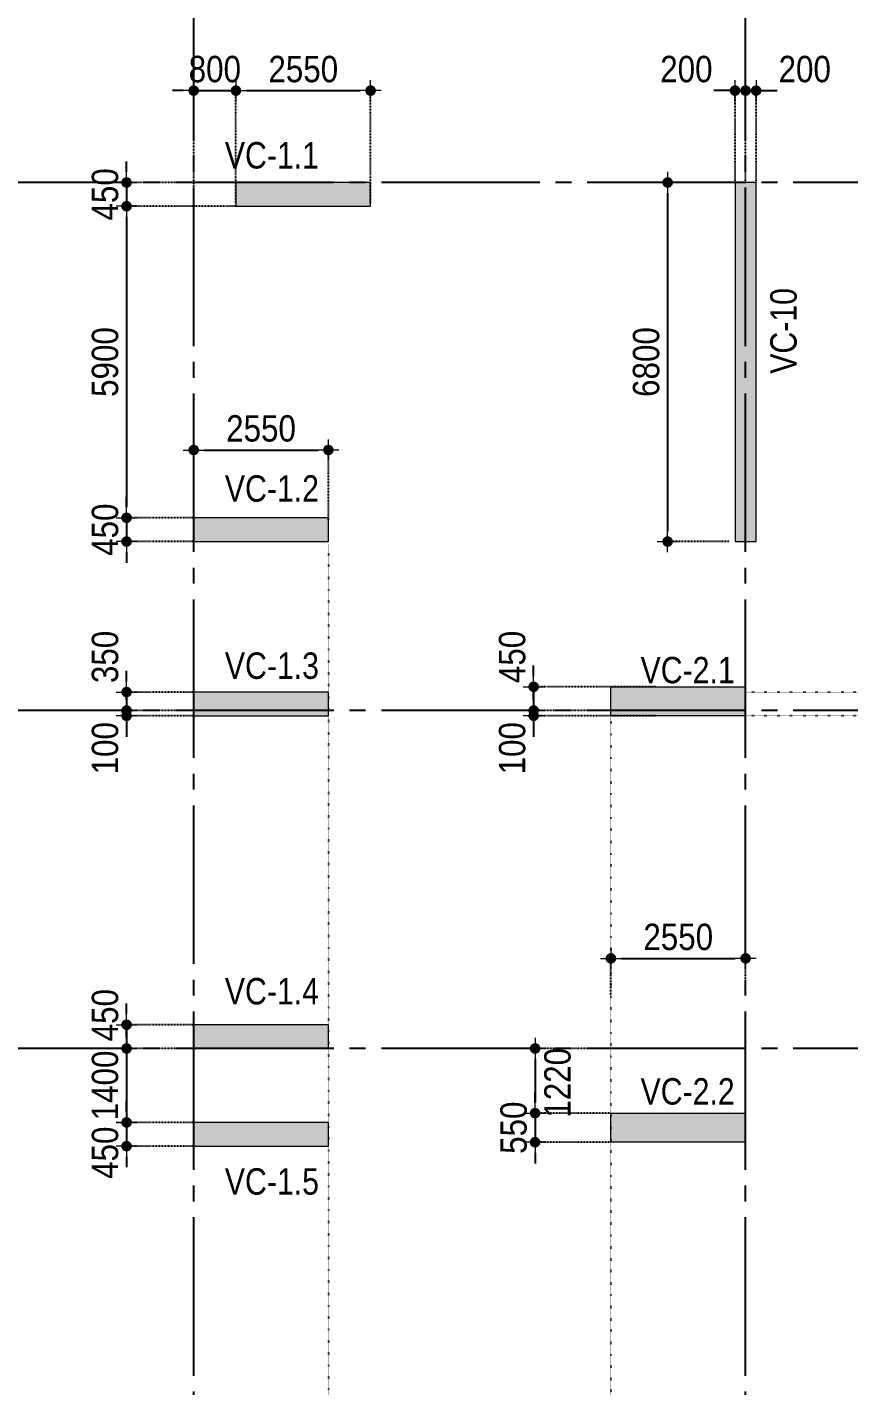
# Model space of a CAD drawing. Header units: millimetres. Extents: x -3973692 to -2843767, y 592734 to 838475.
# Drawn here: x -3874798 to -3859240, y 636043 to 661772 of the extents above; entities that cross this region are included whole.
import ezdxf
from ezdxf.enums import TextEntityAlignment as Align

# ---------------------------------------------------------------- set-up
doc = ezdxf.new("R2010")
doc.units = ezdxf.units.MM
doc.header["$MEASUREMENT"] = 0
doc.header["$PDMODE"] = 3
doc.header["$PDSIZE"] = -20
for name, pattern in [('CHG_XX_Luoi truc$0$MB_Luoi truc$0$Center101', [13, 10, -1, 1, -1]), ('DIVIDE2', [15.875, 6.35, -3.175, 0, -3.175, 0, -3.175]), ('DOT2', [0.125, 0, -0.125]), ('HIDDEN5', [2.8375, 1.25, -1.5875])]:
    doc.linetypes.add(name, pattern=pattern)
doc.layers.get('0').update_dxf_attribs({"lineweight": 9})
doc.layers.get('Defpoints').update_dxf_attribs({"color": 10, "lineweight": 0})
for name, color, linetype, lineweight in [("'S_General_Dim_1", 1, 'Continuous', 18), ("'S_General_Divide_3 Intermediate", 3, 'DIVIDE2', 40), ('CHG_XX_Cot_Ham 2$0$NS-Pier-H2', 150, 'Continuous', 13), ('CHG_XX_Cot_Ham 2$0$NS-Pier-H2 @ 1', 150, 'Continuous', 13), ('CHG_XX_Cot_Ham 2$0$NS-Pier-H2 @ 150 VP1', 150, 'Continuous', 13), ('CHG_XX_Cot_Ham 2$0$NS-Pier-H2 @ 150 VP2', 150, 'Continuous', 13), ('CHG_XX_Cot_Ham 2$0$NS-Pier-H2 @ 150 VP3', 150, 'Continuous', 13), ('CHG_XX_Cot_Ham 2$0$NS-Pier-H2 @ 150 VP4', 150, 'Continuous', 13), ('CHG_XX_Cot_Ham 2$0$NS-Pier-H2 @ 150 VP5', 150, 'Continuous', 13), ('CHG_XX_Cot_Ham 2$0$NS-Pier-H2 @ 150 VP6', 150, 'Continuous', 13), ('CHG_XX_Cot_Ham 2$0$NS-Pier-H2 @ 150 VP7', 150, 'Continuous', 13), ('CHG_XX_Cot_Ham 2$0$NS-Pier-H2 @ 150 VP8', 150, 'Continuous', 13), ('CHG_XX_Cot_Ham 2$0$NS-Pier-H2 @ 150 VP9', 150, 'Continuous', 13), ('CHG_XX_Cot_Ham 2$0$NS-Pier-H2 @ 150 VPModel', 150, 'Continuous', 13), ('TEXT', 7, 'Continuous', 15)]:
    doc.layers.add(name, color=color, linetype=linetype, lineweight=lineweight)
for name, color, linetype in [('CHG_XX_Cot_Ham 2$0$mb_cot tang 1-3$0$Concrete Line', 6, 'Continuous'), ('CHG_XX_Luoi truc$0$Grid', 34, 'Continuous'), ('CHG_XX_Luoi truc$0$Grid Line', 251, 'CHG_XX_Luoi truc$0$MB_Luoi truc$0$Center101'), ('dim', 1, 'Continuous')]:
    doc.layers.add(name, color=color, linetype=linetype)
doc.styles.add('arial', font='arial.ttf', dxfattribs={"width": 0.85})
doc.styles.add('CHG_XX_Luoi truc$0$MB_Luoi truc$0$Grid A-F$0$VNI-HelveCB', font='')
doc.styles.add('TTP-HelCon', font='')
doc.styles.get('CHG_XX_Luoi truc$0$MB_Luoi truc$0$Grid A-F$0$VNI-HelveCB').set_extended_font_data('VNI-Helve-Condense', bold=True)
doc.styles.get('TTP-HelCon').set_extended_font_data('VNI-Helve-Condense')
doc.dimstyles.new('200', dxfattribs={"dimscale": 200, "dimtxt": 2.5, "dimasz": 1, "dimexe": 0, "dimexo": 0, "dimgap": 0.75, "dimtad": 1, "dimdec": 0, "dimrnd": 10, "dimzin": 9, "dimdsep": 46, "dimtxsty": 'arial', "dimblk1": 'DIMDOT', "dimblk2": 'DIMDOT', "dimsah": 1, "dimcen": 2, "dimdle": 3, "dimclre": 8, "dimclrt": 2, "dimadec": 0, "dimazin": 0, "dimtfac": 1, "dimtdec": 0, "dimtix": 1, "dimtmove": 2, "dimatfit": 3, "dimldrblk": 'DIMPIJL', "dimfxl": 1, "dimtvp": 1.8, "dimtolj": 1, "dimtzin": 0, "dimarcsym": 0})

# ---------------------------------------------------------------- blocks, each defined once
blk = doc.blocks.new('*U3253')
at = {"layer": 'CHG_XX_Cot_Ham 2$0$NS-Pier-H2 @ 1'}
h = blk.add_hatch(color=256, dxfattribs=at)
h.dxf.hatch_style = 1
h.paths.add_polyline_path([(450, 0), (0, 0), (0, -2550), (450, -2550)])
at = {"layer": 'CHG_XX_Cot_Ham 2$0$NS-Pier-H2 @ 150 VP1'}
h = blk.add_hatch(color=256, dxfattribs=at)
h.dxf.hatch_style = 1
h.paths.add_polyline_path([(450, 0), (0, 0), (0, -2550), (450, -2550)])
at = {"layer": 'CHG_XX_Cot_Ham 2$0$NS-Pier-H2 @ 150 VP2'}
h = blk.add_hatch(color=256, dxfattribs=at)
h.dxf.hatch_style = 1
h.paths.add_polyline_path([(450, 0), (0, 0), (0, -2550), (450, -2550)])
at = {"layer": 'CHG_XX_Cot_Ham 2$0$NS-Pier-H2 @ 150 VP3'}
h = blk.add_hatch(color=256, dxfattribs=at)
h.dxf.hatch_style = 1
h.paths.add_polyline_path([(450, 0), (0, 0), (0, -2550), (450, -2550)])
at = {"layer": 'CHG_XX_Cot_Ham 2$0$NS-Pier-H2 @ 150 VP4'}
h = blk.add_hatch(color=256, dxfattribs=at)
h.dxf.hatch_style = 1
h.paths.add_polyline_path([(450, 0), (0, 0), (0, -2550), (450, -2550)])
at = {"layer": 'CHG_XX_Cot_Ham 2$0$NS-Pier-H2 @ 150 VP5'}
h = blk.add_hatch(color=256, dxfattribs=at)
h.dxf.hatch_style = 1
h.paths.add_polyline_path([(450, 0), (0, 0), (0, -2550), (450, -2550)])
at = {"layer": 'CHG_XX_Cot_Ham 2$0$NS-Pier-H2 @ 150 VP6'}
h = blk.add_hatch(color=256, dxfattribs=at)
h.dxf.hatch_style = 1
h.paths.add_polyline_path([(450, 0), (0, 0), (0, -2550), (450, -2550)])
at = {"layer": 'CHG_XX_Cot_Ham 2$0$NS-Pier-H2 @ 150 VP7'}
h = blk.add_hatch(color=256, dxfattribs=at)
h.dxf.hatch_style = 1
h.paths.add_polyline_path([(450, 0), (0, 0), (0, -2550), (450, -2550)])
at = {"layer": 'CHG_XX_Cot_Ham 2$0$NS-Pier-H2 @ 150 VP8'}
h = blk.add_hatch(color=256, dxfattribs=at)
h.dxf.hatch_style = 1
h.paths.add_polyline_path([(450, 0), (0, 0), (0, -2550), (450, -2550)])
at = {"layer": 'CHG_XX_Cot_Ham 2$0$NS-Pier-H2 @ 150 VP9'}
h = blk.add_hatch(color=256, dxfattribs=at)
h.dxf.hatch_style = 1
h.paths.add_polyline_path([(450, 0), (0, 0), (0, -2550), (450, -2550)])
at = {"layer": 'CHG_XX_Cot_Ham 2$0$NS-Pier-H2 @ 150 VPModel'}
h = blk.add_hatch(color=256, dxfattribs=at)
h.dxf.hatch_style = 1
h.paths.add_polyline_path([(450, 0), (0, 0), (0, -2550), (450, -2550)])
blk = doc.blocks.new('CHG_XX_Cot_Ham 2$0$Block A_C450x2250')
at = {"layer": 'CHG_XX_Cot_Ham 2$0$NS-Pier-H2'}
blk.add_lwpolyline([(450, -2550), (0, -2550), (0, 0), (450, 0)], close=True, dxfattribs=at)
blk.add_blockref('*U3253', (0, 0), dxfattribs=at)
blk = doc.blocks.new('CHG_XX_Cot_Ham 2$0$300x6800')
at = {"layer": 'CHG_XX_Cot_Ham 2$0$NS-Pier-H2'}
h = blk.add_hatch(color=256, dxfattribs=at)
h.dxf.hatch_style = 1
h.paths.add_polyline_path([(300, 0), (-100, 0), (-100, -6800), (300, -6800)])
blk.add_lwpolyline([(300, 0), (-100, 0), (-100, -6800), (300, -6800)], close=True, dxfattribs=at)
blk = doc.blocks.new('*U3256')
at = {"layer": 'CHG_XX_Cot_Ham 2$0$NS-Pier-H2 @ 1'}
h = blk.add_hatch(color=256, dxfattribs=at)
h.dxf.hatch_style = 1
h.paths.add_polyline_path([(550, 0), (0, 0), (0, -2550), (550, -2550)])
at = {"layer": 'CHG_XX_Cot_Ham 2$0$NS-Pier-H2 @ 150 VP1'}
h = blk.add_hatch(color=256, dxfattribs=at)
h.dxf.hatch_style = 1
h.paths.add_polyline_path([(550, 0), (0, 0), (0, -2550), (550, -2550)])
at = {"layer": 'CHG_XX_Cot_Ham 2$0$NS-Pier-H2 @ 150 VP2'}
h = blk.add_hatch(color=256, dxfattribs=at)
h.dxf.hatch_style = 1
h.paths.add_polyline_path([(550, 0), (0, 0), (0, -2550), (550, -2550)])
at = {"layer": 'CHG_XX_Cot_Ham 2$0$NS-Pier-H2 @ 150 VP3'}
h = blk.add_hatch(color=256, dxfattribs=at)
h.dxf.hatch_style = 1
h.paths.add_polyline_path([(550, 0), (0, 0), (0, -2550), (550, -2550)])
at = {"layer": 'CHG_XX_Cot_Ham 2$0$NS-Pier-H2 @ 150 VP4'}
h = blk.add_hatch(color=256, dxfattribs=at)
h.dxf.hatch_style = 1
h.paths.add_polyline_path([(550, 0), (0, 0), (0, -2550), (550, -2550)])
at = {"layer": 'CHG_XX_Cot_Ham 2$0$NS-Pier-H2 @ 150 VP5'}
h = blk.add_hatch(color=256, dxfattribs=at)
h.dxf.hatch_style = 1
h.paths.add_polyline_path([(550, 0), (0, 0), (0, -2550), (550, -2550)])
at = {"layer": 'CHG_XX_Cot_Ham 2$0$NS-Pier-H2 @ 150 VP6'}
h = blk.add_hatch(color=256, dxfattribs=at)
h.dxf.hatch_style = 1
h.paths.add_polyline_path([(550, 0), (0, 0), (0, -2550), (550, -2550)])
at = {"layer": 'CHG_XX_Cot_Ham 2$0$NS-Pier-H2 @ 150 VP7'}
h = blk.add_hatch(color=256, dxfattribs=at)
h.dxf.hatch_style = 1
h.paths.add_polyline_path([(550, 0), (0, 0), (0, -2550), (550, -2550)])
at = {"layer": 'CHG_XX_Cot_Ham 2$0$NS-Pier-H2 @ 150 VP8'}
h = blk.add_hatch(color=256, dxfattribs=at)
h.dxf.hatch_style = 1
h.paths.add_polyline_path([(550, 0), (0, 0), (0, -2550), (550, -2550)])
at = {"layer": 'CHG_XX_Cot_Ham 2$0$NS-Pier-H2 @ 150 VP9'}
h = blk.add_hatch(color=256, dxfattribs=at)
h.dxf.hatch_style = 1
h.paths.add_polyline_path([(550, 0), (0, 0), (0, -2550), (550, -2550)])
at = {"layer": 'CHG_XX_Cot_Ham 2$0$NS-Pier-H2 @ 150 VPModel'}
h = blk.add_hatch(color=256, dxfattribs=at)
h.dxf.hatch_style = 1
h.paths.add_polyline_path([(550, 0), (0, 0), (0, -2550), (550, -2550)])
blk = doc.blocks.new('CHG_XX_Cot_Ham 2$0$550x2550')
at = {"layer": 'CHG_XX_Cot_Ham 2$0$NS-Pier-H2'}
blk.add_lwpolyline([(550, -2550), (0, -2550), (0, 0), (550, 0)], close=True, dxfattribs=at)
blk.add_blockref('*U3256', (0, 0), dxfattribs=at)
blk = doc.blocks.new('*U2841')
at = {"layer": 'CHG_XX_Luoi truc$0$Grid Line'}
blk.add_line((0, 0), (0, 608), dxfattribs=at)
at = {"layer": 'CHG_XX_Luoi truc$0$Grid', "lineweight": -2, "style": 'CHG_XX_Luoi truc$0$MB_Luoi truc$0$Grid A-F$0$VNI-HelveCB'}
for tag, p in [('GRIDSUB', (0, 617)), ('GRID', (0, -9))]:
    blk.add_attdef(tag, text='', height=5, dxfattribs=at).set_placement(p, align=Align.MIDDLE)
blk = doc.blocks.new('*U2843')
at = {"layer": 'CHG_XX_Luoi truc$0$Grid Line'}
blk.add_line((0, 0), (0, 438), dxfattribs=at)
at = {"layer": 'CHG_XX_Luoi truc$0$Grid', "lineweight": -2, "style": 'CHG_XX_Luoi truc$0$MB_Luoi truc$0$Grid A-F$0$VNI-HelveCB'}
for tag, p in [('GRIDSUB', (0, 447)), ('GRID', (0, -9))]:
    blk.add_attdef(tag, text='', height=5, dxfattribs=at).set_placement(p, align=Align.MIDDLE)
blk = doc.blocks.new('CHG_XX_Luoi truc')
at = {"layer": 'CHG_XX_Luoi truc$0$Grid', "xscale": 300, "yscale": 300, "zscale": 300}
for p in [(76850, -12747), (87300, -12747)]:
    blk.add_blockref('*U2841', p, dxfattribs=at)
at = {"layer": 'CHG_XX_Luoi truc$0$Grid', "xscale": 300.0000000000013, "yscale": 300.0000000000013, "zscale": 300.0000000000013, "rotation": 90}
for p in [(110703, 48850), (110703, 38850), (110703, 32450)]:
    blk.add_blockref('*U2843', p, dxfattribs=at)
blk = doc.blocks.new('CHG_XX_Cot_Ham 2')
at = {"layer": 'CHG_XX_Cot_Ham 2$0$NS-Pier-H2'}
h = blk.add_hatch(color=256, dxfattribs=at)
h.dxf.hatch_style = 1
h.paths.add_polyline_path([(99639.2, 163400), (-10900, 163400), (-10900, 85450), (-300, 85450), (-300, 84050), (32350, 84050), (32350, -9000), (103575.5, -9000), (106050, -6022), (106050, 158254.3)])
h.paths.add_polyline_path([(99533.7, 163100), (105750, 158110.4), (105750, 90450), (105650, 90450), (105750, 90450), (105750, 13850), (105750, 13722.3), (105750, -5913.6), (103434.7, -8700), (93599.8, -8700), (93299.8, -8700), (32650, -8700), (32650, 84350), (0, 84350), (0, 85750), (-10600, 85750), (-10600, 163100), (93600, 163100)], flags=16)
at = {"layer": 'CHG_XX_Cot_Ham 2$0$mb_cot tang 1-3$0$Concrete Line'}
blk.add_blockref('CHG_XX_Cot_Ham 2$0$300x6800', (87200, 48850), dxfattribs=at)
at = {"layer": 'CHG_XX_Cot_Ham 2$0$NS-Pier-H2'}
blk.add_blockref('CHG_XX_Luoi truc', (0, 0), dxfattribs=at)
at = {"layer": 'CHG_XX_Cot_Ham 2$0$NS-Pier-H2', "xscale": -1, "rotation": 90}
for p in [(77650, 48850), (76850, 42500), (76850, 39200), (76850, 32900), (76850, 31050)]:
    blk.add_blockref('CHG_XX_Cot_Ham 2$0$Block A_C450x2250', p, dxfattribs=at)
at = {"layer": 'Defpoints', "rotation": 90}
for p in [(84750, 38750), (84750, 30675)]:
    blk.add_blockref('CHG_XX_Cot_Ham 2$0$550x2550', p, dxfattribs=at)
blk = doc.blocks.new('c')
at = {"layer": 'TEXT', "color": 3, "style": 'TTP-HelCon'}
for s, p in [('VC-1.1', (-22110, 49115)), ('VC-1.2', (-22110, 42805)), ('VC-1.3', (-22110, 39450)), ('VC-2.1', (-14238, 39366)), ('VC-1.4', (-22110, 33285)), ('VC-2.2', (-14238, 31388)), ('VC-1.5', (-22110, 29682))]:
    blk.add_text(s, height=500, dxfattribs=at).set_placement(p)
blk.add_text('VC-10', height=500, rotation=90, dxfattribs=at).set_placement((-11282, 45228))
blk = doc.blocks.new('DIMDOT')
for p, q in [((1, 0), (-1, 0)), ((0, -1), (0, 1))]:
    blk.add_line(p, q)
at = {"const_width": 0.5}
blk.add_lwpolyline([(-0.25, 0, 1), (0.25, 0, 1)], format="xyb", close=True, dxfattribs=at)
blk = doc.blocks.new('*D2134')
at = {"layer": "'S_General_Dim_1", "color": 0, "lineweight": -2, "transparency": 16777216}
for p, q in [((-3872916, 659031), (-3872916, 659231)), ((-3872916, 658831), (-3872916, 658381)), ((-3872916, 658181), (-3872916, 657981))]:
    blk.add_line(p, q, dxfattribs=at)
at = {"layer": "'S_General_Dim_1", "color": 8, "linetype": 'HIDDEN5', "lineweight": -2, "transparency": 16777216}
for p, q in [((-3870845, 658831), (-3872916, 658831)), ((-3870845, 658381), (-3872916, 658381))]:
    blk.add_line(p, q, dxfattribs=at)
at = {"layer": 'Defpoints', "color": 0, "transparency": 16777216}
for p in [(-3870845, 658831), (-3872916, 658381), (-3870845, 658381)]:
    blk.add_point(p, dxfattribs=at)
at = {"layer": "'S_General_Dim_1", "color": 0, "lineweight": -2, "transparency": 16777216, "xscale": 200, "yscale": 200, "zscale": 200}
for p, rotation in [((-3872916, 658831), 270), ((-3872916, 658381), 90)]:
    blk.add_blockref('DIMDOT', p, dxfattribs=dict(at, rotation=rotation))
at = {"layer": "'S_General_Dim_1", "color": 2, "transparency": 16777216, "insert": (-3873322, 658606), "char_height": 500, "attachment_point": 5, "rotation": 90, "style": 'arial'}
blk.add_mtext('\\A1;450', dxfattribs=at)
blk = doc.blocks.new('DIMPIJL')
at = {"linetype": 'ByBlock'}
blk.add_solid([(-2.5, 0.42), (-2.5, -0.42), (0, 0)], dxfattribs=at)
blk = doc.blocks.new('*D2135')
at = {"layer": "'S_General_Dim_1", "color": 8, "linetype": 'HIDDEN5', "lineweight": -2, "transparency": 16777216}
for p, q in [((-3870845, 658381), (-3872916, 658381)), ((-3871645, 652481), (-3872916, 652481))]:
    blk.add_line(p, q, dxfattribs=at)
at = {"layer": "'S_General_Dim_1", "color": 0, "lineweight": -2, "transparency": 16777216}
blk.add_line((-3872916, 658181), (-3872916, 652681), dxfattribs=at)
at = {"layer": 'Defpoints', "color": 0, "transparency": 16777216}
for p in [(-3870845, 658381), (-3872916, 652481), (-3871645, 652481)]:
    blk.add_point(p, dxfattribs=at)
at = {"layer": "'S_General_Dim_1", "color": 0, "lineweight": -2, "transparency": 16777216, "xscale": 200, "yscale": 200, "zscale": 200}
for p, rotation in [((-3872916, 658381), 90), ((-3872916, 652481), 270)]:
    blk.add_blockref('DIMDOT', p, dxfattribs=dict(at, rotation=rotation))
at = {"layer": "'S_General_Dim_1", "color": 2, "transparency": 16777216, "insert": (-3873322, 655431), "char_height": 500, "attachment_point": 5, "rotation": 90, "style": 'arial'}
blk.add_mtext('\\A1;5900', dxfattribs=at)
blk = doc.blocks.new('*D2136')
at = {"layer": "'S_General_Dim_1", "color": 0, "lineweight": -2, "transparency": 16777216}
for p, q in [((-3872916, 652681), (-3872916, 652881)), ((-3872916, 652481), (-3872916, 652031)), ((-3872916, 651831), (-3872916, 651631))]:
    blk.add_line(p, q, dxfattribs=at)
at = {"layer": "'S_General_Dim_1", "color": 8, "linetype": 'HIDDEN5', "lineweight": -2, "transparency": 16777216}
for p, q in [((-3871645, 652481), (-3872916, 652481)), ((-3871645, 652031), (-3872916, 652031))]:
    blk.add_line(p, q, dxfattribs=at)
at = {"layer": 'Defpoints', "color": 0, "transparency": 16777216}
for p in [(-3871645, 652481), (-3872916, 652031), (-3871645, 652031)]:
    blk.add_point(p, dxfattribs=at)
at = {"layer": "'S_General_Dim_1", "color": 0, "lineweight": -2, "transparency": 16777216, "xscale": 200, "yscale": 200, "zscale": 200}
for p, rotation in [((-3872916, 652481), 270), ((-3872916, 652031), 90)]:
    blk.add_blockref('DIMDOT', p, dxfattribs=dict(at, rotation=rotation))
at = {"layer": "'S_General_Dim_1", "color": 2, "transparency": 16777216, "insert": (-3873322, 652256), "char_height": 500, "attachment_point": 5, "rotation": 90, "style": 'arial'}
blk.add_mtext('\\A1;450', dxfattribs=at)
blk = doc.blocks.new('*D2137')
at = {"layer": "'S_General_Dim_1", "color": 0, "lineweight": -2, "transparency": 16777216}
for p, q in [((-3872916, 649381), (-3872916, 649581)), ((-3872916, 649181), (-3872916, 648831)), ((-3872916, 648631), (-3872916, 648431))]:
    blk.add_line(p, q, dxfattribs=at)
at = {"layer": "'S_General_Dim_1", "color": 8, "linetype": 'HIDDEN5', "lineweight": -2, "transparency": 16777216}
for p, q in [((-3871645, 649181), (-3872916, 649181)), ((-3871645, 648831), (-3872916, 648831))]:
    blk.add_line(p, q, dxfattribs=at)
at = {"layer": 'Defpoints', "color": 0, "transparency": 16777216}
for p in [(-3871645, 649181), (-3872916, 648831), (-3871645, 648831)]:
    blk.add_point(p, dxfattribs=at)
at = {"layer": "'S_General_Dim_1", "color": 0, "lineweight": -2, "transparency": 16777216, "xscale": 200, "yscale": 200, "zscale": 200}
for p, rotation in [((-3872916, 649181), 270), ((-3872916, 648831), 90)]:
    blk.add_blockref('DIMDOT', p, dxfattribs=dict(at, rotation=rotation))
at = {"layer": "'S_General_Dim_1", "color": 2, "transparency": 16777216, "insert": (-3873322, 649846), "char_height": 500, "attachment_point": 5, "rotation": 90, "style": 'arial'}
blk.add_mtext('\\A1;350', dxfattribs=at)
blk = doc.blocks.new('*D2138')
at = {"layer": "'S_General_Dim_1", "color": 0, "lineweight": -2, "transparency": 16777216}
for p, q in [((-3872916, 649031), (-3872916, 649231)), ((-3872916, 648831), (-3872916, 648731)), ((-3872916, 648531), (-3872916, 648331))]:
    blk.add_line(p, q, dxfattribs=at)
at = {"layer": "'S_General_Dim_1", "color": 8, "linetype": 'HIDDEN5', "lineweight": -2, "transparency": 16777216}
for p, q in [((-3871645, 648831), (-3872916, 648831)), ((-3871645, 648731), (-3872916, 648731))]:
    blk.add_line(p, q, dxfattribs=at)
at = {"layer": 'Defpoints', "color": 0, "transparency": 16777216}
for p in [(-3872916, 648731), (-3871645, 648831), (-3871645, 648731)]:
    blk.add_point(p, dxfattribs=at)
at = {"layer": "'S_General_Dim_1", "color": 0, "lineweight": -2, "transparency": 16777216, "xscale": 200, "yscale": 200, "zscale": 200}
for p, rotation in [((-3872916, 648831), 270), ((-3872916, 648731), 90)]:
    blk.add_blockref('DIMDOT', p, dxfattribs=dict(at, rotation=rotation))
at = {"layer": "'S_General_Dim_1", "color": 2, "transparency": 16777216, "insert": (-3873322, 648117), "char_height": 500, "attachment_point": 5, "rotation": 90, "style": 'arial'}
blk.add_mtext('\\A1;100', dxfattribs=at)
blk = doc.blocks.new('*D2139')
at = {"layer": "'S_General_Dim_1", "color": 0, "lineweight": -2, "transparency": 16777216}
for p, q in [((-3872916, 643081), (-3872916, 643281)), ((-3872916, 642881), (-3872916, 642431)), ((-3872916, 642231), (-3872916, 642031))]:
    blk.add_line(p, q, dxfattribs=at)
at = {"layer": "'S_General_Dim_1", "color": 8, "linetype": 'HIDDEN5', "lineweight": -2, "transparency": 16777216}
for p, q in [((-3871645, 642881), (-3872916, 642881)), ((-3871645, 642431), (-3872916, 642431))]:
    blk.add_line(p, q, dxfattribs=at)
at = {"layer": 'Defpoints', "color": 0, "transparency": 16777216}
for p in [(-3871645, 642881), (-3872916, 642431), (-3871645, 642431)]:
    blk.add_point(p, dxfattribs=at)
at = {"layer": "'S_General_Dim_1", "color": 0, "lineweight": -2, "transparency": 16777216, "xscale": 200, "yscale": 200, "zscale": 200}
for p, rotation in [((-3872916, 642881), 270), ((-3872916, 642431), 90)]:
    blk.add_blockref('DIMDOT', p, dxfattribs=dict(at, rotation=rotation))
at = {"layer": "'S_General_Dim_1", "color": 2, "transparency": 16777216, "insert": (-3873322, 643062), "char_height": 500, "attachment_point": 5, "rotation": 90, "style": 'arial'}
blk.add_mtext('\\A1;450', dxfattribs=at)
blk = doc.blocks.new('*D2140')
at = {"layer": "'S_General_Dim_1", "color": 0, "lineweight": -2, "transparency": 16777216}
for p, q in [((-3872916, 642631), (-3872916, 642831)), ((-3872916, 642431), (-3872916, 641031)), ((-3872916, 640831), (-3872916, 640631))]:
    blk.add_line(p, q, dxfattribs=at)
at = {"layer": "'S_General_Dim_1", "color": 8, "linetype": 'HIDDEN5', "lineweight": -2, "transparency": 16777216}
for p, q in [((-3871645, 642431), (-3872916, 642431)), ((-3871645, 641031), (-3872916, 641031))]:
    blk.add_line(p, q, dxfattribs=at)
at = {"layer": 'Defpoints', "color": 0, "transparency": 16777216}
for p in [(-3871645, 642431), (-3872916, 641031), (-3871645, 641031)]:
    blk.add_point(p, dxfattribs=at)
at = {"layer": "'S_General_Dim_1", "color": 0, "lineweight": -2, "transparency": 16777216, "xscale": 200, "yscale": 200, "zscale": 200}
for p, rotation in [((-3872916, 642431), 270), ((-3872916, 641031), 90)]:
    blk.add_blockref('DIMDOT', p, dxfattribs=dict(at, rotation=rotation))
at = {"layer": "'S_General_Dim_1", "color": 2, "transparency": 16777216, "insert": (-3873322, 641731), "char_height": 500, "attachment_point": 5, "rotation": 90, "style": 'arial'}
blk.add_mtext('\\A1;1400', dxfattribs=at)
blk = doc.blocks.new('*D2141')
at = {"layer": "'S_General_Dim_1", "color": 0, "lineweight": -2, "transparency": 16777216}
for p, q in [((-3872916, 641231), (-3872916, 641431)), ((-3872916, 641031), (-3872916, 640581)), ((-3872916, 640381), (-3872916, 640181))]:
    blk.add_line(p, q, dxfattribs=at)
at = {"layer": "'S_General_Dim_1", "color": 8, "linetype": 'HIDDEN5', "lineweight": -2, "transparency": 16777216}
for p, q in [((-3871645, 641031), (-3872916, 641031)), ((-3871645, 640581), (-3872916, 640581))]:
    blk.add_line(p, q, dxfattribs=at)
at = {"layer": 'Defpoints', "color": 0, "transparency": 16777216}
for p in [(-3871645, 641031), (-3872916, 640581), (-3871645, 640581)]:
    blk.add_point(p, dxfattribs=at)
at = {"layer": "'S_General_Dim_1", "color": 0, "lineweight": -2, "transparency": 16777216, "xscale": 200, "yscale": 200, "zscale": 200}
for p, rotation in [((-3872916, 641031), 270), ((-3872916, 640581), 90)]:
    blk.add_blockref('DIMDOT', p, dxfattribs=dict(at, rotation=rotation))
at = {"layer": "'S_General_Dim_1", "color": 2, "transparency": 16777216, "insert": (-3873322, 640457), "char_height": 500, "attachment_point": 5, "rotation": 90, "style": 'arial'}
blk.add_mtext('\\A1;450', dxfattribs=at)
blk = doc.blocks.new('*D2144')
at = {"layer": "'S_General_Dim_1", "color": 0, "lineweight": -2, "transparency": 16777216}
for p, q in [((-3871845, 660571), (-3872045, 660571)), ((-3871645, 660571), (-3870845, 660571)), ((-3870645, 660571), (-3870445, 660571))]:
    blk.add_line(p, q, dxfattribs=at)
at = {"layer": "'S_General_Dim_1", "color": 8, "linetype": 'HIDDEN5', "lineweight": -2, "transparency": 16777216}
for p, q in [((-3871645, 658011), (-3871645, 660571)), ((-3870845, 658431), (-3870845, 660571))]:
    blk.add_line(p, q, dxfattribs=at)
at = {"layer": 'Defpoints', "color": 0, "transparency": 16777216}
for p in [(-3870845, 660571), (-3870845, 658431), (-3871645, 658011)]:
    blk.add_point(p, dxfattribs=at)
at = {"layer": "'S_General_Dim_1", "color": 0, "lineweight": -2, "transparency": 16777216, "xscale": 200, "yscale": 200, "zscale": 200}
blk.add_blockref('DIMDOT', (-3871645, 660571), dxfattribs=at)
at = {"layer": "'S_General_Dim_1", "color": 0, "lineweight": -2, "transparency": 16777216, "xscale": 200, "yscale": 200, "zscale": 200, "rotation": 180}
blk.add_blockref('DIMDOT', (-3870845, 660571), dxfattribs=at)
at = {"layer": "'S_General_Dim_1", "color": 2, "transparency": 16777216, "insert": (-3871245, 660976), "char_height": 500, "attachment_point": 5, "style": 'arial'}
blk.add_mtext('\\A1;800', dxfattribs=at)
blk = doc.blocks.new('*D2145')
at = {"layer": "'S_General_Dim_1", "color": 8, "linetype": 'HIDDEN5', "lineweight": -2, "transparency": 16777216}
for p, q in [((-3870845, 658431), (-3870845, 660571)), ((-3868295, 658431), (-3868295, 660571))]:
    blk.add_line(p, q, dxfattribs=at)
at = {"layer": "'S_General_Dim_1", "color": 0, "lineweight": -2, "transparency": 16777216}
blk.add_line((-3870645, 660571), (-3868495, 660571), dxfattribs=at)
at = {"layer": 'Defpoints', "color": 0, "transparency": 16777216}
for p in [(-3868295, 660571), (-3870845, 658431), (-3868295, 658431)]:
    blk.add_point(p, dxfattribs=at)
at = {"layer": "'S_General_Dim_1", "color": 0, "lineweight": -2, "transparency": 16777216, "xscale": 200, "yscale": 200, "zscale": 200, "rotation": 180}
blk.add_blockref('DIMDOT', (-3870845, 660571), dxfattribs=at)
at = {"layer": "'S_General_Dim_1", "color": 0, "lineweight": -2, "transparency": 16777216, "xscale": 200, "yscale": 200, "zscale": 200}
blk.add_blockref('DIMDOT', (-3868295, 660571), dxfattribs=at)
at = {"layer": "'S_General_Dim_1", "color": 2, "transparency": 16777216, "insert": (-3869570, 660976), "char_height": 500, "attachment_point": 5, "style": 'arial'}
blk.add_mtext('\\A1;2550', dxfattribs=at)
blk = doc.blocks.new('*D2148')
at = {"layer": "'S_General_Dim_1", "color": 8, "linetype": 'HIDDEN5', "lineweight": -2, "transparency": 16777216}
for p, q in [((-3871645, 652431), (-3871645, 653765)), ((-3869095, 652431), (-3869095, 653765))]:
    blk.add_line(p, q, dxfattribs=at)
at = {"layer": "'S_General_Dim_1", "color": 0, "lineweight": -2, "transparency": 16777216}
blk.add_line((-3871445, 653765), (-3869295, 653765), dxfattribs=at)
at = {"layer": 'Defpoints', "color": 0, "transparency": 16777216}
for p in [(-3869095, 653765), (-3871645, 652431), (-3869095, 652431)]:
    blk.add_point(p, dxfattribs=at)
at = {"layer": "'S_General_Dim_1", "color": 0, "lineweight": -2, "transparency": 16777216, "xscale": 200, "yscale": 200, "zscale": 200, "rotation": 180}
blk.add_blockref('DIMDOT', (-3871645, 653765), dxfattribs=at)
at = {"layer": "'S_General_Dim_1", "color": 0, "lineweight": -2, "transparency": 16777216, "xscale": 200, "yscale": 200, "zscale": 200}
blk.add_blockref('DIMDOT', (-3869095, 653765), dxfattribs=at)
at = {"layer": "'S_General_Dim_1", "color": 2, "transparency": 16777216, "insert": (-3870370, 654171), "char_height": 500, "attachment_point": 5, "style": 'arial'}
blk.add_mtext('\\A1;2550', dxfattribs=at)
blk = doc.blocks.new('*D2150')
at = {"layer": "'S_General_Dim_1", "color": 0, "lineweight": -2, "transparency": 16777216}
for p, q in [((-3861595, 660571), (-3861795, 660571)), ((-3861395, 660571), (-3861195, 660571)), ((-3860995, 660571), (-3860795, 660571))]:
    blk.add_line(p, q, dxfattribs=at)
at = {"layer": "'S_General_Dim_1", "color": 8, "linetype": 'HIDDEN5', "lineweight": -2, "transparency": 16777216}
for p, q in [((-3861395, 658831), (-3861395, 660571)), ((-3861195, 658831), (-3861195, 660571))]:
    blk.add_line(p, q, dxfattribs=at)
at = {"layer": 'Defpoints', "color": 0, "transparency": 16777216}
for p in [(-3861195, 660571), (-3861395, 658831), (-3861195, 658831)]:
    blk.add_point(p, dxfattribs=at)
at = {"layer": "'S_General_Dim_1", "color": 0, "lineweight": -2, "transparency": 16777216, "xscale": 200, "yscale": 200, "zscale": 200}
blk.add_blockref('DIMDOT', (-3861395, 660571), dxfattribs=at)
at = {"layer": "'S_General_Dim_1", "color": 0, "lineweight": -2, "transparency": 16777216, "xscale": 200, "yscale": 200, "zscale": 200, "rotation": 180}
blk.add_blockref('DIMDOT', (-3861195, 660571), dxfattribs=at)
at = {"layer": "'S_General_Dim_1", "color": 2, "transparency": 16777216, "insert": (-3862316, 660976), "char_height": 500, "attachment_point": 5, "style": 'arial'}
blk.add_mtext('\\A1;200', dxfattribs=at)
blk = doc.blocks.new('*D2151')
at = {"layer": "'S_General_Dim_1", "color": 0, "lineweight": -2, "transparency": 16777216}
for p, q in [((-3861395, 660571), (-3861595, 660571)), ((-3861195, 660571), (-3860995, 660571)), ((-3860795, 660571), (-3860595, 660571))]:
    blk.add_line(p, q, dxfattribs=at)
at = {"layer": "'S_General_Dim_1", "color": 8, "linetype": 'HIDDEN5', "lineweight": -2, "transparency": 16777216}
for p, q in [((-3861195, 658831), (-3861195, 660571)), ((-3860995, 658831), (-3860995, 660571))]:
    blk.add_line(p, q, dxfattribs=at)
at = {"layer": 'Defpoints', "color": 0, "transparency": 16777216}
for p in [(-3860995, 660571), (-3861195, 658831), (-3860995, 658831)]:
    blk.add_point(p, dxfattribs=at)
at = {"layer": "'S_General_Dim_1", "color": 0, "lineweight": -2, "transparency": 16777216, "xscale": 200, "yscale": 200, "zscale": 200}
blk.add_blockref('DIMDOT', (-3861195, 660571), dxfattribs=at)
at = {"layer": "'S_General_Dim_1", "color": 0, "lineweight": -2, "transparency": 16777216, "xscale": 200, "yscale": 200, "zscale": 200, "rotation": 180}
blk.add_blockref('DIMDOT', (-3860995, 660571), dxfattribs=at)
at = {"layer": "'S_General_Dim_1", "color": 2, "transparency": 16777216, "insert": (-3860075, 660976), "char_height": 500, "attachment_point": 5, "style": 'arial'}
blk.add_mtext('\\A1;200', dxfattribs=at)
blk = doc.blocks.new('*D2152')
at = {"layer": "'S_General_Dim_1", "color": 8, "linetype": 'HIDDEN5', "lineweight": -2, "transparency": 16777216}
for p, q in [((-3861495, 658831), (-3862671, 658831)), ((-3861495, 652031), (-3862671, 652031))]:
    blk.add_line(p, q, dxfattribs=at)
at = {"layer": "'S_General_Dim_1", "color": 0, "lineweight": -2, "transparency": 16777216}
blk.add_line((-3862671, 658631), (-3862671, 652231), dxfattribs=at)
at = {"layer": 'Defpoints', "color": 0, "transparency": 16777216}
for p in [(-3861495, 658831), (-3862671, 652031), (-3861495, 652031)]:
    blk.add_point(p, dxfattribs=at)
at = {"layer": "'S_General_Dim_1", "color": 0, "lineweight": -2, "transparency": 16777216, "xscale": 200, "yscale": 200, "zscale": 200}
for p, rotation in [((-3862671, 658831), 90), ((-3862671, 652031), 270)]:
    blk.add_blockref('DIMDOT', p, dxfattribs=dict(at, rotation=rotation))
at = {"layer": "'S_General_Dim_1", "color": 2, "transparency": 16777216, "insert": (-3863076, 655431), "char_height": 500, "attachment_point": 5, "rotation": 90, "style": 'arial'}
blk.add_mtext('\\A1;6800', dxfattribs=at)
blk = doc.blocks.new('*D2172')
at = {"layer": "'S_General_Dim_1", "color": 8, "linetype": 'HIDDEN5', "lineweight": -2, "transparency": 16777216}
for p, q in [((-3863745, 643435), (-3863745, 644137)), ((-3861195, 643435), (-3861195, 644137))]:
    blk.add_line(p, q, dxfattribs=at)
at = {"layer": "'S_General_Dim_1", "color": 0, "lineweight": -2, "transparency": 16777216}
blk.add_line((-3863545, 644137), (-3861395, 644137), dxfattribs=at)
at = {"layer": 'Defpoints', "color": 0, "transparency": 16777216}
for p in [(-3861195, 644137), (-3863745, 643435), (-3861195, 643435)]:
    blk.add_point(p, dxfattribs=at)
at = {"layer": "'S_General_Dim_1", "color": 0, "lineweight": -2, "transparency": 16777216, "xscale": 200, "yscale": 200, "zscale": 200, "rotation": 180}
blk.add_blockref('DIMDOT', (-3863745, 644137), dxfattribs=at)
at = {"layer": "'S_General_Dim_1", "color": 0, "lineweight": -2, "transparency": 16777216, "xscale": 200, "yscale": 200, "zscale": 200}
blk.add_blockref('DIMDOT', (-3861195, 644137), dxfattribs=at)
at = {"layer": "'S_General_Dim_1", "color": 2, "transparency": 16777216, "insert": (-3862470, 644542), "char_height": 500, "attachment_point": 5, "style": 'arial'}
blk.add_mtext('\\A1;2550', dxfattribs=at)
blk = doc.blocks.new('*D2176')
at = {"layer": "'S_General_Dim_1", "color": 8, "linetype": 'HIDDEN5', "lineweight": -2, "transparency": 16777216}
for p, q in [((-3863745, 642431), (-3865181, 642431)), ((-3863745, 641206), (-3865181, 641206))]:
    blk.add_line(p, q, dxfattribs=at)
at = {"layer": "'S_General_Dim_1", "color": 0, "lineweight": -2, "transparency": 16777216}
blk.add_line((-3865181, 642231), (-3865181, 641406), dxfattribs=at)
at = {"layer": 'Defpoints', "color": 0, "transparency": 16777216}
for p in [(-3863745, 642431), (-3865181, 641206), (-3863745, 641206)]:
    blk.add_point(p, dxfattribs=at)
at = {"layer": "'S_General_Dim_1", "color": 0, "lineweight": -2, "transparency": 16777216, "xscale": 200, "yscale": 200, "zscale": 200}
for p, rotation in [((-3865181, 642431), 90), ((-3865181, 641206), 270)]:
    blk.add_blockref('DIMDOT', p, dxfattribs=dict(at, rotation=rotation))
at = {"layer": "'S_General_Dim_1", "color": 2, "transparency": 16777216, "insert": (-3864754, 641781), "char_height": 500, "attachment_point": 5, "rotation": 90, "style": 'arial'}
blk.add_mtext('\\A1;1220', dxfattribs=at)
blk = doc.blocks.new('*D2177')
at = {"layer": "'S_General_Dim_1", "color": 0, "lineweight": -2, "transparency": 16777216}
for p, q in [((-3865181, 641406), (-3865181, 641606)), ((-3865181, 641206), (-3865181, 640656)), ((-3865181, 640456), (-3865181, 640256))]:
    blk.add_line(p, q, dxfattribs=at)
at = {"layer": "'S_General_Dim_1", "color": 8, "linetype": 'HIDDEN5', "lineweight": -2, "transparency": 16777216}
for p, q in [((-3863745, 641206), (-3865181, 641206)), ((-3863745, 640656), (-3865181, 640656))]:
    blk.add_line(p, q, dxfattribs=at)
at = {"layer": 'Defpoints', "color": 0, "transparency": 16777216}
for p in [(-3863745, 641206), (-3865181, 640656), (-3863745, 640656)]:
    blk.add_point(p, dxfattribs=at)
at = {"layer": "'S_General_Dim_1", "color": 0, "lineweight": -2, "transparency": 16777216, "xscale": 200, "yscale": 200, "zscale": 200}
for p, rotation in [((-3865181, 641206), 270), ((-3865181, 640656), 90)]:
    blk.add_blockref('DIMDOT', p, dxfattribs=dict(at, rotation=rotation))
at = {"layer": "'S_General_Dim_1", "color": 2, "transparency": 16777216, "insert": (-3865586, 640931), "char_height": 500, "attachment_point": 5, "rotation": 90, "style": 'arial'}
blk.add_mtext('\\A1;550', dxfattribs=at)
blk = doc.blocks.new('*D2661')
at = {"layer": "'S_General_Dim_1", "color": 0, "lineweight": -2, "transparency": 16777216}
for p, q in [((-3865208, 649481), (-3865208, 649681)), ((-3865208, 649281), (-3865208, 648831)), ((-3865208, 648631), (-3865208, 648431))]:
    blk.add_line(p, q, dxfattribs=at)
at = {"layer": "'S_General_Dim_1", "color": 8, "linetype": 'HIDDEN5', "lineweight": -2, "transparency": 16777216}
for p, q in [((-3862894, 649281), (-3865208, 649281)), ((-3863694, 648831), (-3865208, 648831))]:
    blk.add_line(p, q, dxfattribs=at)
at = {"layer": 'Defpoints', "color": 0, "transparency": 16777216}
for p in [(-3862894, 649281), (-3865208, 648831), (-3863694, 648831)]:
    blk.add_point(p, dxfattribs=at)
at = {"layer": "'S_General_Dim_1", "color": 0, "lineweight": -2, "transparency": 16777216, "xscale": 200, "yscale": 200, "zscale": 200}
for p, rotation in [((-3865208, 649281), 270), ((-3865208, 648831), 90)]:
    blk.add_blockref('DIMDOT', p, dxfattribs=dict(at, rotation=rotation))
at = {"layer": "'S_General_Dim_1", "color": 2, "transparency": 16777216, "insert": (-3865613, 649846), "char_height": 500, "attachment_point": 5, "rotation": 90, "style": 'arial'}
blk.add_mtext('\\A1;450', dxfattribs=at)
blk = doc.blocks.new('*D2662')
at = {"layer": "'S_General_Dim_1", "color": 0, "lineweight": -2, "transparency": 16777216}
for p, q in [((-3865208, 649031), (-3865208, 649231)), ((-3865208, 648831), (-3865208, 648731)), ((-3865208, 648531), (-3865208, 648331))]:
    blk.add_line(p, q, dxfattribs=at)
at = {"layer": "'S_General_Dim_1", "color": 8, "linetype": 'HIDDEN5', "lineweight": -2, "transparency": 16777216}
for p, q in [((-3863694, 648831), (-3865208, 648831)), ((-3862894, 648731), (-3865208, 648731))]:
    blk.add_line(p, q, dxfattribs=at)
at = {"layer": 'Defpoints', "color": 0, "transparency": 16777216}
for p in [(-3865208, 648731), (-3863694, 648831), (-3862894, 648731)]:
    blk.add_point(p, dxfattribs=at)
at = {"layer": "'S_General_Dim_1", "color": 0, "lineweight": -2, "transparency": 16777216, "xscale": 200, "yscale": 200, "zscale": 200}
for p, rotation in [((-3865208, 648831), 270), ((-3865208, 648731), 90)]:
    blk.add_blockref('DIMDOT', p, dxfattribs=dict(at, rotation=rotation))
at = {"layer": "'S_General_Dim_1", "color": 2, "transparency": 16777216, "insert": (-3865613, 648117), "char_height": 500, "attachment_point": 5, "rotation": 90, "style": 'arial'}
blk.add_mtext('\\A1;100', dxfattribs=at)

msp = doc.modelspace()

# ---------------------------------------------------------------- linework, layer by layer
at = {"layer": 'dim', "linetype": 'DOT2', "ltscale": 10}
for p, q in [((-3869095.2, 651981), (-3869095.2, 633331)), ((-3851495.2, 649181), (-3861195.2, 649181)), ((-3863745.2, 648781), (-3863745.2, 633331)), ((-3851495.2, 648731), (-3861195.2, 648731))]:
    msp.add_line(p, q, dxfattribs=at)

# ---------------------------------------------------------------- block references
at = {"layer": "'S_General_Divide_3 Intermediate"}
msp.add_blockref('CHG_XX_Cot_Ham 2', (-3948495.2, 609981), dxfattribs=at)
at = {"layer": 'TEXT'}
msp.add_blockref('c', (-3848945.2, 609981), dxfattribs=at)

# ---------------------------------------------------------------- dimensions: what is measured, and where the dimension line sits
at = {"layer": "'S_General_Dim_1"}
for base, p1, p2, picture, middle in [((-3870845.2, 660570.9), (-3871645.2, 658011.5), (-3870845.2, 658431), '*D2144', (-3871245.2, 660976.2)), ((-3868295.2, 660570.9), (-3870845.2, 658431), (-3868295.2, 658431), '*D2145', (-3869570.2, 660976.2)), ((-3869095.2, 653765.3), (-3871645.2, 652431), (-3869095.2, 652431), '*D2148', (-3870370.2, 654170.6)), ((-3861195.2, 644137), (-3863745.2, 643434.8), (-3861195.2, 643434.8), '*D2172', (-3862470.2, 644542.2))]:
    dim = msp.add_linear_dim(base=base, p1=p1, p2=p2, dimstyle='200', dxfattribs=at)
    dim.commit()
    dim.dimension.update_dxf_attribs({"geometry": picture, "text_midpoint": middle})
for base, p1, p2, picture, middle in [((-3861195.2, 660570.9), (-3861395.2, 658831), (-3861195.2, 658831), '*D2150', (-3862316.1, 660976.2)), ((-3860995.2, 660570.9), (-3861195.2, 658831), (-3860995.2, 658831), '*D2151', (-3860074.7, 660976.2))]:
    dim = msp.add_linear_dim(base=base, p1=p1, p2=p2, dimstyle='200', dxfattribs=at)
    dim.commit()
    dim.dimension.update_dxf_attribs({"geometry": picture, "text_midpoint": middle, "dimtype": 160})
for base, p1, p2, picture, middle in [((-3872916.4, 658381), (-3870845.2, 658831), (-3870845.2, 658381), '*D2134', (-3873321.6, 658606)), ((-3862670.5, 652031), (-3861495.2, 658831), (-3861495.2, 652031), '*D2152', (-3863075.8, 655431)), ((-3872916.4, 652481), (-3870845.2, 658381), (-3871645.2, 652481), '*D2135', (-3873321.6, 655431)), ((-3872916.4, 652031), (-3871645.2, 652481), (-3871645.2, 652031), '*D2136', (-3873321.6, 652256)), ((-3872916.4, 641031), (-3871645.2, 642431), (-3871645.2, 641031), '*D2140', (-3873321.6, 641731)), ((-3865180.7, 640656), (-3863745.2, 641206), (-3863745.2, 640656), '*D2177', (-3865586, 640931))]:
    dim = msp.add_linear_dim(base=base, p1=p1, p2=p2, angle=90, dimstyle='200', dxfattribs=at)
    dim.commit()
    dim.dimension.update_dxf_attribs({"geometry": picture, "text_midpoint": middle})
for base, p1, p2, picture, middle in [((-3872916.4, 648831), (-3871645.2, 649181), (-3871645.2, 648831), '*D2137', (-3873321.8, 649846.3)), ((-3865207.6, 648831), (-3862893.9, 649281), (-3863693.9, 648831), '*D2661', (-3865613, 649846.3)), ((-3872916.4, 648731), (-3871645.2, 648831), (-3871645.2, 648731), '*D2138', (-3873321.6, 648117.1)), ((-3865207.6, 648731), (-3863693.9, 648831), (-3862893.9, 648731), '*D2662', (-3865612.9, 648117.1)), ((-3872916.4, 642431), (-3871645.2, 642881), (-3871645.2, 642431), '*D2139', (-3873321.6, 643061.6)), ((-3865180.7, 641206), (-3863745.2, 642431), (-3863745.2, 641206), '*D2176', (-3864754.1, 641781)), ((-3872916.4, 640581), (-3871645.2, 641031), (-3871645.2, 640581), '*D2141', (-3873321.6, 640457.2))]:
    dim = msp.add_linear_dim(base=base, p1=p1, p2=p2, angle=90, dimstyle='200', dxfattribs=at)
    dim.commit()
    dim.dimension.update_dxf_attribs({"geometry": picture, "text_midpoint": middle, "dimtype": 160})

doc.saveas('drawing.dxf')
